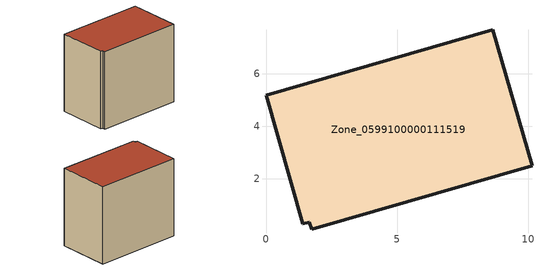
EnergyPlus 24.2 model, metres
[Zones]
Zone_0599100000111519
 floor ground (C_G): 1.65,0.34 1.41,0.28 0,5.19 8.65,7.69 10.15,2.5 1.75,0.07 z0
 wall outside (C_F): 10.15,2.5 8.65,7.69 0,5.19 1.41,0.28 1.65,0.34 1.75,0.07 10.15,2.5 z0:8.06
 roof outside (C_R): 1.75,0.07 10.15,2.5 8.65,7.69 0,5.19 1.41,0.28 1.65,0.34 z8.06
[BUILDING]
Pand.0599100000111519: North Axis=0; Terrain=City; Loads Convergence Tolerance Value=0.04; Temperature Convergence Tolerance Value=0.4; Solar Distribution=FullExterior; Maximum Number of Warmup Days=25; Minimum Number of Warmup Days=1
[Site:Location]
Rotterdam.The.Hague.AP_ZH_NLD Design_Conditions: Latitude=51.96; Longitude=4.45; Time Zone=1; Elevation=-4.5
[SITE:GROUNDTEMPERATURE:BUILDINGSURFACE]
18, 18, 18, 18, 18, 18, 18, 18, 18, 18, 18, 18
[MATERIAL] Thermal Absorptance=0.9; Solar Absorptance=0.7; Visible Absorptance=0.7
Name | Roughness | Thickness | Conductivity | Density | Specific Heat
G.TI.1975-1991 | MediumSmooth | 0.15 | 0.288461 | 540 | 1210
F.TI.1975-1991 | Rough | 0.3 | 0.230769 | 1920 | 840
R.TI.1975-1991 | MediumRough | 0.2 | 0.153846 | 1500 | 1000
[CONSTRUCTION]
C_G: G.TI.1975-1991
C_F: F.TI.1975-1991
C_R: R.TI.1975-1991
[ZONE]
Zone_0599100000111519: Type=1; Multiplier=1; Ceiling Height=Autocalculate; Volume=Autocalculate; Floor Area=autocalculate; Part of Total Floor Area=Yes
[ZONEINFILTRATION:DESIGNFLOWRATE]
Infil_Zone_0599100000111519: Zone or ZoneList or Space or SpaceList=Zone_0599100000111519; Schedule=AlwaysOn; Design Flow Rate Calculation Method=Flow/Area; Flow Rate per Floor Area=0.003; Constant Term Coefficient=1; Temperature Term Coefficient=0; Velocity Term Coefficient=0; Velocity Squared Term Coefficient=0
[HVACTEMPLATE:ZONE:IDEALLOADSAIRSYSTEM]
Zone_0599100000111519: Maximum Heating Supply Air Temperature=50; Minimum Cooling Supply Air Temperature=13; Maximum Heating Supply Air Humidity Ratio=0.0156; Minimum Cooling Supply Air Humidity Ratio=0.0077; Heating Limit=NoLimit; Cooling Limit=NoLimit; Dehumidification Control Type=ConstantSensibleHeatRatio; Cooling Sensible Heat Ratio=0.7; Dehumidification Setpoint=60; Humidification Control Type=None; Humidification Setpoint=30; Outdoor Air Method=None; Outdoor Air Flow Rate per Person=0.00944; Outdoor Air Flow Rate per Zone Floor Area=0; Outdoor Air Flow Rate per Zone=0; Demand Controlled Ventilation Type=None; Outdoor Air Economizer Type=NoEconomizer; Heat Recovery Type=None; Sensible Heat Recovery Effectiveness=0.7; Latent Heat Recovery Effectiveness=0.65
[ZONECONTROL:THERMOSTAT]
ThermostatControl_Zone_0599100000111519: Zone or ZoneList=Zone_0599100000111519; Control Type Schedule=DualSetpointControlType; Control 1=Thermostat_Zone_0599100000111519; Temperature Difference Between Cutout And Setpoint=0
[THERMOSTATSETPOINT:DUALSETPOINT]
Thermostat_Zone_0599100000111519: Heating Setpoint Temperature Schedule=HeatingSetpoint_Zone_0599100000111519; Cooling Setpoint Temperature Schedule=CoolingSetpoint_Zone_0599100000111519
[SCHEDULE:COMPACT]
HeatingSetpoint_Zone_0599100000111519: Through: 12/31, For: AllDays, Until: 24:00, 21
CoolingSetpoint_Zone_0599100000111519: Through: 12/31, For: AllDays, Until: 24:00, 24
DualSetpointControlType: Through: 12/31, For: AllDays, Until: 24:00, 4
AlwaysOn: Through: 12/31, For: AllDays, Until: 24:00, 1
